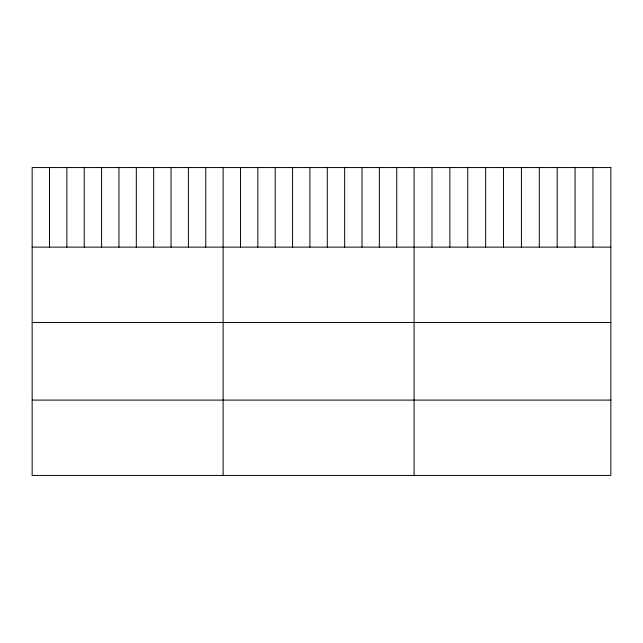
<?xml version="1.0" encoding="UTF-8"?>
<svg xmlns="http://www.w3.org/2000/svg" width="643" height="643" viewBox="0 0 643 643"><rect width="100%" height="100%" fill="white"/><g stroke="black" fill="none" stroke-linecap="round" stroke-linejoin="round"><path stroke-width="0.96" d="M32.15 247.129L610.85 247.129M32.15 322.473L610.85 322.473M32.15 400.099L610.85 400.099M592.967 167.558L592.967 247.129M575.075 167.558L575.075 247.129M557.192 167.558L557.192 247.129M539.3 167.558L539.3 247.129M521.417 167.558L521.417 247.129M503.525 167.558L503.525 247.129M485.642 167.558L485.642 247.129M467.75 167.558L467.75 247.129M449.867 167.558L449.867 247.129M431.975 167.558L431.975 247.129M414.092 167.558L414.092 475.442M396.731 167.558L396.731 247.129M379.37 167.558L379.37 247.129M362.009 167.558L362.009 247.129M344.648 167.558L344.648 247.129M327.287 167.558L327.287 247.129M309.926 167.558L309.926 247.129M292.565 167.558L292.565 247.129M275.204 167.558L275.204 247.129M257.843 167.558L257.843 247.129M240.482 167.558L240.482 247.129M223.121 167.558L223.121 475.442M205.76 167.558L205.76 247.129M188.399 167.558L188.399 247.129M171.038 167.558L171.038 247.129M153.677 167.558L153.677 247.129M136.316 167.558L136.316 247.129M118.955 167.558L118.955 247.129M101.594 167.558L101.594 247.129M84.233 167.558L84.233 247.129M66.872 167.558L66.872 247.129M49.511 167.558L49.511 247.129M610.85 167.558L32.15 167.558L32.15 475.442L610.85 475.442L610.85 167.558"/></g></svg>
